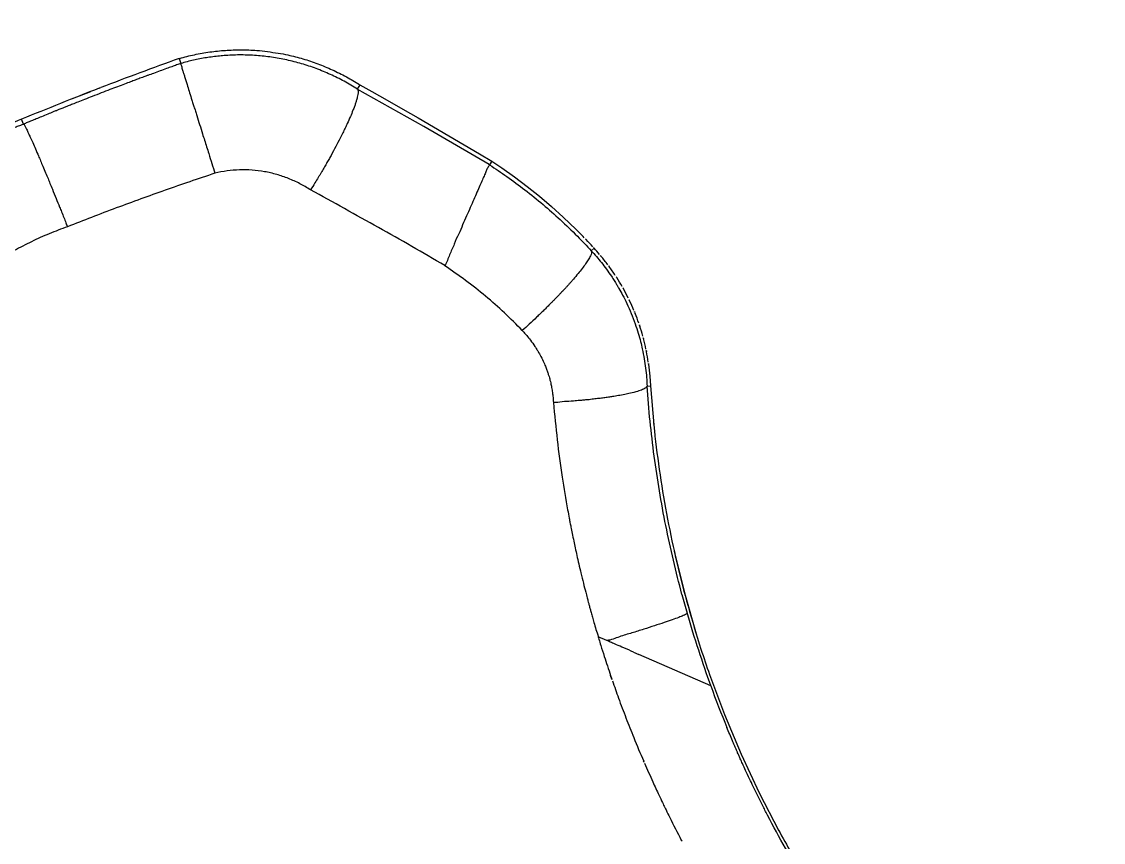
# Model space of a CAD drawing. Header units: millimetres. Extents: x 1145859089 to 1147511753, y -1047484727 to -1047247487.
# Drawn here: x 1146005677.1 to 1146005877.8, y -1047431329.5 to -1047431177.3 of the extents above; entities that cross this region are included whole.
import ezdxf
from ezdxf.xclip import XClip

# ---------------------------------------------------------------- set-up
doc = ezdxf.new("R2010")
doc.units = ezdxf.units.MM
doc.header["$LTSCALE"] = 100
doc.header["$MEASUREMENT"] = 0
doc.header["$XCLIPFRAME"] = 2
doc.layers.get('0').update_dxf_attribs({"linetype": 'CONTINUOUS'})
doc.layers.add('XREF', color=135, linetype='CONTINUOUS')
doc.layers.add('단지배치도$0$W240910', color=135, linetype='CONTINUOUS')

# ---------------------------------------------------------------- blocks, each defined once
blk = doc.blocks.new('단지배치도$0$zw$9902')
at = {"layer": '단지배치도$0$W240910', "linetype": 'ByBlock', "ltscale": 20}
for p, q in [((67565.47, -59814.81), (67565.76, -59815.72)), ((67545.67, -59822.25), (67549.05, -59820.92)), ((67550.64, -59820.31), (67550.78, -59820.25)), ((67550.78, -59820.25), (67550.92, -59820.2)), ((67598.99, -59819.69), (67598.52, -59820.47)), ((67598.53, -59820.48), (67598.52, -59820.47)), ((67610.87, -59827.41), (67598.52, -59820.47)), ((67598.99, -59819.69), (67601.22, -59820.93)), ((67601.22, -59820.93), (67604.09, -59822.55)), ((67604.09, -59822.55), (67606.96, -59824.18)), ((67606.96, -59824.18), (67609.82, -59825.82)), ((67536.6, -59826.97), (67536.24, -59826.08)), ((67609.82, -59825.82), (67612.67, -59827.47)), ((67622.97, -59834.46), (67610.87, -59827.41)), ((67612.67, -59827.47), (67615.52, -59829.13)), ((67615.52, -59829.13), (67618.37, -59830.8)), ((67618.37, -59830.8), (67621.2, -59832.48)), ((67621.2, -59832.48), (67623.49, -59833.84)), ((67622.96, -59834.48), (67622.97, -59834.46)), ((67622.99, -59834.49), (67622.97, -59834.48)), ((67623.02, -59834.5), (67622.99, -59834.49)), ((67623.03, -59834.51), (67623.02, -59834.5)), ((67623.05, -59834.52), (67623.03, -59834.51)), ((67623.06, -59834.52), (67623.05, -59834.52)), ((67623.49, -59833.84), (67623.06, -59834.52)), ((67623.06, -59834.52), (67623.06, -59834.52)), ((67623.49, -59833.84), (67625.33, -59835.08)), ((67625.33, -59835.08), (67627.72, -59836.77)), ((67627.72, -59836.77), (67630.06, -59838.53)), ((67630.06, -59838.53), (67632.34, -59840.36)), ((67632.34, -59840.36), (67634.57, -59842.25)), ((67634.57, -59842.25), (67636.74, -59844.21)), ((67636.74, -59844.21), (67639.15, -59846.52)), ((67642.47, -59849.98), (67641.94, -59850.46)), ((67614.75, -59853.27), (67614.76, -59853.23)), ((67652.83, -59873.74), (67652.93, -59875.53)), ((67652.29, -59875.56), (67652.93, -59875.53)), ((67652.29, -59875.56), (67652.29, -59875.57)), ((67652.93, -59875.53), (67653.54, -59882.77)), ((67657.34, -59906.22), (67659.22, -59913.92)), ((67659.22, -59913.92), (67661.4, -59921.54)), ((67643.21, -59922.03), (67643.21, -59922.06)), ((67644.81, -59922.76), (67643.21, -59922.06)), ((67649.79, -59924.94), (67650.77, -59925.37)), ((67664.11, -59931.2), (67650.77, -59925.37)), ((67663.89, -59929.07), (67666.67, -59936.5)), ((67664.11, -59931.2), (67664.12, -59931.21)), ((67666.67, -59936.5), (67669.74, -59943.82)), ((67669.74, -59943.82), (67673.1, -59951)), ((67673.1, -59951), (67676.74, -59958.05)), ((67674.65, -59955.17), (67674.4, -59954.7))]:
    blk.add_line(p, q, dxfattribs=at)
at = {"layer": '단지배치도$0$W240910'}
blk.add_arc((56404.25, -57219.78, 0), 12756.72, 322.50733, 9.110085, dxfattribs=at)
at = {"layer": '단지배치도$0$W240910', "linetype": 'ByBlock', "ltscale": 20}
for centre, radius, start, end in [((67769.86, -60388.55), 609.06, 109.60855, 111.06806), ((67576.06, -59851.12), 37.83, 106.1231, 106.2571), ((67769.87, -60388.55), 609.06, 111.09628, 112.55588), ((67568.95, -59917.25), 99.65, 43.99, 45.2172), ((67569.22, -59916.99), 99.28, 43.7043, 43.9894), ((67569.47, -59916.75), 98.93, 42.6498, 43.7048), ((67569.72, -59916.52), 98.59, 42.4493, 42.6493), ((67614.3, -59875.82), 38.22, 40.2335, 42.5265), ((67613.63, -59876.39), 39.1, 39.655, 40.2399), ((67612.66, -59877.18), 40.35, 36.6853, 39.6388), ((67612.48, -59877.31), 40.58, 36.1268, 36.688), ((67612.72, -59877.14), 40.28, 33.2641, 36.1296), ((67612.99, -59876.96), 39.96, 32.6109, 33.2611), ((67613.04, -59876.93), 39.9, 29.7848, 32.6106), ((67612.94, -59876.99), 40.02, 29.0916, 29.7865), ((67612.88, -59877.02), 40.08, 26.2932, 29.091), ((67612.86, -59877.03), 40.1, 25.5359, 26.2935), ((67612.9, -59877.01), 40.06, 22.7492, 25.5364), ((67612.98, -59876.98), 39.98, 22.2753, 22.7485), ((67612.94, -59877), 40.02, 21.8745, 22.2752), ((67612.87, -59877.02), 40.09, 19.114, 21.874), ((67612.86, -59877.03), 40.11, 18.3185, 19.1143), ((67612.89, -59877.02), 40.07, 15.4954, 18.3188), ((67612.95, -59877), 40.01, 14.8178, 15.4949), ((67613.06, -59876.97), 39.9, 11.9781, 14.8196), ((67613.01, -59876.98), 39.95, 11.3388, 11.9778), ((67612.68, -59877.05), 40.28, 8.4625, 11.3357), ((67612.38, -59877.09), 40.59, 7.9096, 8.4655), ((67612.78, -59877.04), 40.19, 4.7144, 7.9159), ((67854.87, -59861.65), 203.03, 195.0062, 196.0308), ((67852.53, -59862.32), 200.61, 196.0328, 200.0848), ((67856.43, -59861.11), 204.69, 200.0256, 202.3349), ((67684.8, -59931.03), 36.03, 203.0909, 203.7586)]:
    blk.add_arc(centre, radius, start, end, dxfattribs=at)
for points, knots in [([(67565.55, -59814.78), (67566.46, -59814.52), (67568.31, -59814.06), (67571.15, -59813.55), (67574.04, -59813.25), (67576.95, -59813.16), (67580.24, -59813.25), (67582.53, -59813.63), (67583.86, -59813.79)], [0, 0, 0, 0, 2.819755, 5.728449, 8.637903, 11.548144, 14.459024, 18.488384, 18.488384, 18.488384, 18.488384]), ([(67582.62, -59814.56), (67581.69, -59814.42), (67579.81, -59814.22), (67576.98, -59814.11), (67574.68, -59814.19), (67572.93, -59814.34), (67571.72, -59814.48), (67570.51, -59814.65), (67569.31, -59814.86), (67568.13, -59815.11), (67566.95, -59815.39), (67566.16, -59815.61), (67565.76, -59815.72)], [0, 0, 0, 0, 2.820202, 5.652012, 8.49461, 9.712081, 10.930023, 12.147749, 13.367822, 14.589538, 15.767534, 17.021847, 17.021847, 17.021847, 17.021847]), ([(67598.53, -59820.48), (67597.73, -59819.97), (67596.09, -59819), (67593.54, -59817.73), (67590.91, -59816.64), (67588.2, -59815.74), (67585.43, -59815.03), (67583.56, -59814.69), (67582.62, -59814.56)], [0, 0, 0, 0, 2.841708, 5.691442, 8.544539, 11.396169, 14.246509, 17.100018, 17.100018, 17.100018, 17.100018]), ([(67583.86, -59813.79), (67584.45, -59813.89), (67585.99, -59814.19), (67588.45, -59814.83), (67591.21, -59815.75), (67593.9, -59816.87), (67596.48, -59818.16), (67598.13, -59819.13), (67598.92, -59819.64)], [0, 0, 0, 0, 1.793111, 4.704543, 7.615341, 10.525352, 13.434601, 16.259769, 16.259769, 16.259769, 16.259769]), ([(67565.76, -59815.72), (67565.51, -59815.81), (67564.96, -59816.01), (67564.07, -59816.33), (67563.04, -59816.7), (67561.9, -59817.11), (67560.76, -59817.53), (67559.83, -59817.87), (67559.15, -59818.12), (67558.66, -59818.3), (67558.05, -59818.52), (67557.32, -59818.8), (67556.37, -59819.15), (67555.27, -59819.57), (67553.99, -59820.05), (67552.54, -59820.6), (67550.99, -59821.2), (67549.42, -59821.81), (67547.97, -59822.37), (67546.75, -59822.85), (67545.74, -59823.25), (67544.96, -59823.57), (67544.37, -59823.8), (67543.8, -59824.03), (67543.25, -59824.25), (67542.65, -59824.49), (67541.95, -59824.77), (67541.03, -59825.15), (67539.98, -59825.58), (67538.98, -59825.99), (67538.09, -59826.35), (67537.31, -59826.68), (67536.82, -59826.88), (67536.6, -59826.97)], [0, 0, 0, 0, 0.80711, 1.754338, 2.84172, 4.087611, 5.393996, 6.473409, 7.071229, 7.566506, 8.043536, 8.992257, 9.912858, 11.090715, 12.525852, 14.02463, 15.734029, 17.518769, 19.069157, 20.385203, 21.466948, 22.314447, 22.927752, 23.371117, 24.15612, 24.685855, 25.311787, 26.418611, 27.664944, 28.725321, 29.678608, 30.524851, 31.264089, 31.264089, 31.264089, 31.264089]), ([(67565.76, -59815.72), (67565.78, -59815.87), (67565.88, -59816.15), (67565.99, -59816.57), (67566.13, -59817.03), (67566.29, -59817.57), (67566.49, -59818.19), (67566.7, -59818.88), (67566.98, -59819.78), (67567.32, -59820.88), (67567.67, -59821.98), (67567.97, -59822.94), (67568.22, -59823.74), (67568.48, -59824.56), (67568.82, -59825.67), (67569.27, -59827.07), (67569.75, -59828.6), (67570.18, -59829.98), (67570.57, -59831.21), (67571.02, -59832.65), (67571.53, -59834.27), (67571.91, -59835.48), (67572.1, -59836.08)], [0, 0, 0, 0, 0.449201, 0.870347, 1.312687, 1.899182, 2.550008, 3.276556, 4.068677, 5.35636, 6.730825, 7.54418, 8.381339, 9.237518, 10.107956, 11.873008, 13.640881, 14.924686, 16.222354, 17.522148, 19.450202, 21.319987, 21.319987, 21.319987, 21.319987]), ([(67598.53, -59820.48), (67598.68, -59820.65), (67598.67, -59821.15), (67598.57, -59821.81), (67598.4, -59822.46), (67598.2, -59823.11), (67597.98, -59823.74), (67597.66, -59824.57), (67597.22, -59825.62), (67596.73, -59826.72), (67596.26, -59827.73), (67595.81, -59828.64), (67595.24, -59829.79), (67594.52, -59831.17), (67593.81, -59832.48), (67593.23, -59833.53), (67592.78, -59834.32), (67592.31, -59835.14), (67591.89, -59835.85), (67591.54, -59836.44), (67591.16, -59837.07), (67590.6, -59837.99), (67590.12, -59838.76), (67589.85, -59839.19)], [0, 0, 0, 0, 0.69204, 1.293281, 2.081195, 2.671542, 3.340075, 4.085625, 5.342847, 6.754984, 7.695639, 8.708164, 9.789286, 11.528422, 13.386865, 14.242456, 15.149533, 16.103876, 17.100029, 17.607413, 18.147031, 19.321034, 20.845298, 20.845298, 20.845298, 20.845298]), ([(67536.6, -59826.97), (67536.4, -59827.05), (67535.95, -59827.23), (67535.18, -59827.53), (67534.39, -59827.86), (67533.67, -59828.16), (67533.02, -59828.44), (67532.36, -59828.73), (67531.37, -59829.18), (67530.02, -59829.81), (67528.37, -59830.62), (67526.78, -59831.44), (67524.97, -59832.42), (67522.79, -59833.67), (67520.23, -59835.26), (67517.63, -59837), (67515.1, -59838.82), (67513.46, -59840.1), (67512.65, -59840.75)], [0, 0, 0, 0, 0.617661, 1.4687, 2.464813, 3.195171, 3.821585, 4.585677, 5.349337, 7.081726, 9.06618, 10.854362, 12.448485, 15.256615, 18.373099, 21.499443, 24.623924, 27.737325, 27.737325, 27.737325, 27.737325]), ([(67536.24, -59826.08), (67534.49, -59826.74), (67531.05, -59828.19), (67526.02, -59830.68), (67521.16, -59833.47), (67516.9, -59836.27), (67514.31, -59838.19), (67513.25, -59839.02)], [0, 0, 0, 0, 5.604747, 11.209491, 16.814234, 22.41898, 26.475197, 26.475197, 26.475197, 26.475197]), ([(67536.6, -59826.97), (67536.76, -59827.06), (67536.89, -59827.46), (67537.19, -59827.98), (67537.5, -59828.65), (67537.88, -59829.47), (67538.32, -59830.46), (67538.82, -59831.61), (67539.3, -59832.73), (67539.76, -59833.79), (67540.2, -59834.83), (67540.66, -59835.94), (67541.11, -59837.01), (67541.53, -59838.03), (67542.03, -59839.26), (67542.62, -59840.72), (67543.19, -59842.12), (67543.67, -59843.31), (67544.06, -59844.28), (67544.42, -59845.2), (67544.64, -59845.76), (67544.74, -59846)], [0, 0, 0, 0, 0.545333, 1.111264, 1.856496, 2.751032, 3.830629, 5.089486, 6.515796, 7.489334, 8.559229, 9.904418, 11.101251, 12.041752, 13.209308, 15.065064, 16.801774, 17.73696, 18.900637, 19.937199, 20.706411, 20.706411, 20.706411, 20.706411]), ([(67622.97, -59834.48), (67623.07, -59834.66), (67622.63, -59835.06), (67622.47, -59835.69), (67622.1, -59836.44), (67621.72, -59837.35), (67621.24, -59838.42), (67620.71, -59839.65), (67620.12, -59841), (67619.47, -59842.47), (67618.79, -59844.04), (67618.04, -59845.65), (67617.65, -59846.81), (67617.34, -59847.33)], [0, 0, 0, 0, 0.629204, 1.261724, 2.07872, 3.077214, 4.249248, 5.58909, 7.074568, 8.680518, 10.40106, 12.208852, 14.032259, 14.032259, 14.032259, 14.032259]), ([(67623.06, -59834.52), (67624.15, -59835.23), (67626.37, -59836.74), (67629.69, -59839.19), (67631.89, -59840.96), (67632.99, -59841.89)], [0, 0, 0, 0, 3.913393, 8.038625, 12.375794, 12.375794, 12.375794, 12.375794]), ([(67572.1, -59836.08), (67570.55, -59836.63), (67567.45, -59837.62), (67562.87, -59839.24), (67558.32, -59840.86), (67553.77, -59842.54), (67549.23, -59844.24), (67546.22, -59845.44), (67544.74, -59846)], [0, 0, 0, 0, 4.921841, 9.776253, 14.561525, 19.395995, 24.336611, 29.104186, 29.104186, 29.104186, 29.104186]), ([(67589.85, -59839.19), (67589.22, -59838.75), (67587.88, -59837.99), (67585.77, -59837.03), (67583.58, -59836.28), (67581.31, -59835.76), (67579, -59835.47), (67576.68, -59835.42), (67574.36, -59835.61), (67572.85, -59835.91), (67572.1, -59836.08)], [0, 0, 0, 0, 2.306838, 4.611291, 6.936627, 9.255405, 11.580621, 13.895868, 16.219767, 18.529919, 18.529919, 18.529919, 18.529919]), ([(67614.76, -59853.23), (67610.69, -59850.81), (67602.41, -59846.09), (67594.06, -59841.49), (67589.85, -59839.19)], [0, 0, 0, 0, 14.1958, 28.595231, 28.595231, 28.595231, 28.595231]), ([(67632.99, -59841.89), (67634.06, -59842.8), (67636.23, -59844.71), (67639.21, -59847.58), (67641.1, -59849.55), (67641.94, -59850.46)], [0, 0, 0, 0, 4.22334, 8.664264, 12.398343, 12.398343, 12.398343, 12.398343]), ([(67544.74, -59846), (67543.61, -59846.43), (67541.35, -59847.27), (67538.06, -59848.76), (67534.85, -59850.41), (67531.73, -59852.23), (67528.61, -59854.27), (67525.53, -59856.54), (67522.66, -59858.95), (67520.06, -59861.33), (67517.82, -59863.77), (67516.16, -59865.29), (67515.59, -59866.24)], [0, 0, 0, 0, 3.632436, 7.214714, 10.835867, 14.452148, 18.050733, 22.006283, 25.937991, 29.263585, 32.581286, 35.905004, 35.905004, 35.905004, 35.905004]), ([(67617.34, -59847.33), (67616.99, -59847.93), (67616.55, -59849.28), (67615.58, -59851.19), (67615.16, -59852.61), (67614.76, -59853.23)], [0, 0, 0, 0, 2.066728, 4.230388, 6.431366, 6.431366, 6.431366, 6.431366]), ([(67641.94, -59850.46), (67642.07, -59850.75), (67641.79, -59851.41), (67641.38, -59852.16), (67640.85, -59852.95), (67640.23, -59853.79), (67639.47, -59854.74), (67638.78, -59855.56), (67638.2, -59856.22), (67637.79, -59856.68), (67637.39, -59857.12), (67637.01, -59857.54), (67636.65, -59857.92), (67636.3, -59858.3), (67635.95, -59858.66), (67635.62, -59859), (67635.29, -59859.35), (67634.94, -59859.7), (67634.53, -59860.12), (67634.03, -59860.62), (67633.46, -59861.19), (67632.91, -59861.73), (67632.36, -59862.26), (67631.56, -59863.03), (67630.46, -59864.06), (67629.57, -59864.87), (67629.13, -59865.27)], [0, 0, 0, 0, 0.930778, 1.822635, 2.698098, 3.748874, 4.966424, 6.336361, 6.979675, 7.601023, 8.194445, 8.754886, 9.278129, 9.760713, 10.311777, 10.788105, 11.186525, 11.766369, 12.258329, 12.951947, 13.874187, 14.693756, 15.269929, 16.166147, 18.008381, 19.783573, 19.783573, 19.783573, 19.783573]), ([(67641.94, -59850.46), (67642.59, -59851.17), (67643.9, -59852.7), (67645.26, -59854.57), (67646.09, -59855.84), (67646.44, -59856.4), (67646.74, -59856.89), (67647.19, -59857.66), (67647.81, -59858.78), (67648.58, -59860.32), (67649.09, -59861.46), (67649.34, -59862.08)], [0, 0, 0, 0, 2.881319, 6.031147, 6.947928, 7.421278, 8.001605, 8.688921, 10.100092, 11.819439, 13.847041, 13.847041, 13.847041, 13.847041]), ([(67629.13, -59865.27), (67628.07, -59864.13), (67625.84, -59861.96), (67622.34, -59858.85), (67618.64, -59855.93), (67616.06, -59854.14), (67614.75, -59853.27)], [0, 0, 0, 0, 4.654605, 9.339655, 14.057769, 18.772347, 18.772347, 18.772347, 18.772347]), ([(67649.34, -59862.08), (67649.6, -59862.72), (67650.07, -59863.93), (67650.64, -59865.68), (67651.08, -59867.24), (67651.45, -59868.83), (67651.77, -59870.48), (67652.03, -59872.23), (67652.2, -59873.92), (67652.27, -59875.03), (67652.29, -59875.57)], [0, 0, 0, 0, 2.059288, 3.899753, 5.5213, 6.923845, 8.779453, 10.55639, 12.254625, 13.874128, 13.874128, 13.874128, 13.874128]), ([(67629.13, -59865.27), (67629.23, -59865.38), (67629.52, -59865.67), (67630.03, -59866.26), (67630.72, -59867.12), (67631.34, -59867.99), (67631.83, -59868.75), (67632.47, -59869.82), (67633.06, -59870.98), (67633.56, -59872.21), (67633.81, -59872.91), (67634.01, -59873.51), (67634.16, -59874.01), (67634.29, -59874.5), (67634.4, -59874.94), (67634.5, -59875.4), (67634.59, -59875.84), (67634.67, -59876.3), (67634.76, -59876.91), (67634.85, -59877.67), (67634.89, -59878.28), (67634.91, -59878.59)], [0, 0, 0, 0, 0.447889, 1.227569, 2.33458, 3.761479, 4.417731, 5.072633, 7.479468, 8.321554, 9.059096, 9.691757, 10.219254, 10.641465, 11.188179, 11.598801, 12.056191, 12.53337, 12.98429, 13.920151, 14.827012, 14.827012, 14.827012, 14.827012]), ([(67652.29, -59875.57), (67652.26, -59875.69), (67651.98, -59875.96), (67651.37, -59876.26), (67650.4, -59876.59), (67649.29, -59876.88), (67648.11, -59877.13), (67646.99, -59877.34), (67645.98, -59877.5), (67645.08, -59877.64), (67644.24, -59877.75), (67643.33, -59877.88), (67642.33, -59877.97), (67641.63, -59878.11), (67641.27, -59878.1)], [0, 0, 0, 0, 0.386577, 1.061927, 2.075916, 3.430424, 4.511722, 5.705098, 6.82224, 7.590985, 8.436215, 9.358547, 10.356819, 11.46101, 11.46101, 11.46101, 11.46101]), ([(67658.76, -59914.22), (67658.19, -59912.11), (67657.13, -59907.87), (67655.74, -59901.47), (67654.56, -59895.03), (67653.58, -59888.56), (67652.82, -59882.07), (67652.44, -59877.73), (67652.29, -59875.56)], [0, 0, 0, 0, 6.553541, 13.107395, 19.657698, 26.199822, 32.731156, 39.253913, 39.253913, 39.253913, 39.253913]), ([(67641.27, -59878.1), (67641, -59878.1), (67640.51, -59878.19), (67639.82, -59878.24), (67639.21, -59878.3), (67638.68, -59878.34), (67637.79, -59878.41), (67636.55, -59878.44), (67635.44, -59878.67), (67634.91, -59878.59)], [0, 0, 0, 0, 0.785509, 1.485574, 2.097317, 2.619131, 3.08624, 4.748278, 6.376057, 6.376057, 6.376057, 6.376057]), ([(67634.91, -59878.59), (67635.14, -59880.9), (67635.56, -59885.53), (67636.47, -59892.18), (67637.27, -59897.03), (67637.79, -59899.83), (67637.99, -59900.9), (67638.18, -59901.83), (67638.41, -59902.99), (67638.58, -59903.87), (67638.69, -59904.35)], [0, 0, 0, 0, 6.970844, 13.960153, 20.130537, 21.704696, 22.517268, 23.38058, 24.5609, 26.059001, 26.059001, 26.059001, 26.059001]), ([(67653.51, -59882.54), (67653.56, -59882.96), (67653.88, -59886.14), (67654.64, -59892.05), (67656.03, -59900.24), (67657.77, -59908.36), (67659.83, -59916.41), (67661.93, -59923.3), (67663.32, -59927.51), (67663.89, -59929.07)], [0, 0, 0, 0, 1.268591, 9.572434, 17.876043, 26.179379, 34.482432, 42.785216, 47.783932, 47.783932, 47.783932, 47.783932]), ([(67638.69, -59904.35), (67638.78, -59904.76), (67638.96, -59905.64), (67639.27, -59907.04), (67639.62, -59908.59), (67640.03, -59910.3), (67640.46, -59912.06), (67640.85, -59913.59), (67641.15, -59914.76), (67641.36, -59915.56), (67641.52, -59916.14), (67641.66, -59916.67), (67641.79, -59917.13), (67641.96, -59917.75), (67642.15, -59918.48), (67642.37, -59919.08), (67642.43, -59919.41)], [0, 0, 0, 0, 1.265254, 2.693625, 4.284414, 6.036974, 7.976404, 9.718938, 10.766561, 11.591929, 12.194976, 12.575584, 13.246166, 13.62651, 14.499451, 15.521988, 15.521988, 15.521988, 15.521988]), ([(67659.73, -59917.72), (67659.53, -59917.92), (67658.98, -59918.15), (67658.06, -59918.53), (67656.87, -59918.96), (67655.38, -59919.48), (67653.61, -59920.06), (67651.62, -59920.7), (67650.22, -59921.13), (67649.49, -59921.36)], [0, 0, 0, 0, 0.826395, 1.745737, 3.011497, 4.60525, 6.488135, 8.602852, 10.877877, 10.877877, 10.877877, 10.877877]), ([(67642.43, -59919.41), (67642.52, -59919.86), (67642.8, -59920.73), (67643.14, -59921.58), (67643.21, -59922.03)], [0, 0, 0, 0, 1.361949, 2.732032, 2.732032, 2.732032, 2.732032]), ([(67649.49, -59921.36), (67648.71, -59921.6), (67647.14, -59921.98), (67645.62, -59922.72), (67644.81, -59922.76)], [0, 0, 0, 0, 2.444196, 4.888729, 4.888729, 4.888729, 4.888729]), ([(67643.21, -59922.06), (67643.26, -59922.21), (67643.42, -59922.75), (67643.79, -59923.96), (67644.51, -59926.23), (67645.13, -59928.09), (67645.53, -59929.28)], [0, 0, 0, 0, 0.462729, 1.684278, 3.813673, 7.586353, 7.586353, 7.586353, 7.586353]), ([(67649.8, -59924.94), (67649.22, -59924.62), (67648.11, -59924.23), (67646.75, -59923.6), (67645.69, -59923.15), (67645.1, -59922.89), (67644.81, -59922.76)], [0, 0, 0, 0, 1.999883, 3.490576, 4.503334, 5.445999, 5.445999, 5.445999, 5.445999]), ([(67645.53, -59929.28), (67645.6, -59929.5), (67645.7, -59929.82), (67645.82, -59930.14), (67645.87, -59930.25)], [0, 0, 0, 0, 0.674098, 1.017934, 1.017934, 1.017934, 1.017934]), ([(67645.85, -59930.25), (67646.24, -59931.31), (67647.04, -59933.62), (67647.9, -59935.91), (67648.38, -59937.13)], [0, 0, 0, 0, 3.379338, 7.331471, 7.331471, 7.331471, 7.331471]), ([(67648.38, -59937.13), (67648.85, -59938.34), (67649.9, -59941.04), (67651.03, -59943.7), (67651.66, -59945.16)], [0, 0, 0, 0, 3.899777, 8.674294, 8.674294, 8.674294, 8.674294]), ([(67674.4, -59954.7), (67674.25, -59954.39), (67673.93, -59953.77), (67673.45, -59952.82), (67672.96, -59951.85), (67672.47, -59950.85), (67671.91, -59949.71), (67671.28, -59948.38), (67670.62, -59946.97), (67670.05, -59945.72), (67669.62, -59944.78), (67669.32, -59944.11), (67669.09, -59943.57), (67668.87, -59943.07), (67668.63, -59942.53), (67668.39, -59941.97), (67667.87, -59940.76), (67667.44, -59939.73), (67667.09, -59938.89)], [0, 0, 0, 0, 1.037321, 2.099868, 3.187633, 4.3006, 5.438746, 6.993786, 8.715072, 10.120908, 11.0973, 11.829743, 12.31834, 12.85877, 13.470586, 14.082351, 14.694073, 17.418788, 17.418788, 17.418788, 17.418788]), ([(67651.82, -59945.55), (67652.33, -59946.7), (67653.19, -59948.67), (67654.1, -59950.61), (67654.48, -59951.42)], [0, 0, 0, 0, 3.778817, 6.443024, 6.443024, 6.443024, 6.443024]), ([(67654.48, -59951.42), (67654.7, -59951.9), (67655, -59952.52), (67655.44, -59953.45), (67655.89, -59954.36), (67656.96, -59956.53), (67657.9, -59958.39), (67658.64, -59959.78)], [0, 0, 0, 0, 1.577622, 2.073716, 3.079791, 4.638275, 9.333782, 9.333782, 9.333782, 9.333782]), ([(67697.84, -59990.33), (67696.35, -59988.52), (67693.43, -59984.83), (67689.24, -59979.15), (67685.25, -59973.32), (67681.48, -59967.38), (67677.94, -59961.34), (67675.72, -59957.24), (67674.65, -59955.17)], [0, 0, 0, 0, 7.03896, 14.10801, 21.174538, 28.209375, 35.209065, 42.188337, 42.188337, 42.188337, 42.188337]), ([(67676.68, -59957.94), (67677.45, -59959.35), (67679.56, -59963.15), (67683.2, -59969.22), (67687.71, -59976.08), (67692.5, -59982.75), (67697.55, -59989.22), (67702.87, -59995.48), (67708.44, -60001.51), (67714.25, -60007.32), (67718.52, -60011.25), (67720.83, -60013.27), (67721.08, -60013.49)], [0, 0, 0, 0, 4.813028, 13.021974, 21.231053, 29.440321, 37.649824, 45.859591, 54.069635, 62.279945, 70.490483, 71.478028, 71.478028, 71.478028, 71.478028])]:
    blk.add_open_spline(points, degree=3, knots=knots, dxfattribs=at)
blk.add_open_spline([(67658.64, -59959.78), (67658.71, -59959.91), (67658.98, -59960.11), (67658.85, -59960.18)], degree=3, dxfattribs=at)
blk = doc.blocks.new('단지배치도')
blk.add_blockref('단지배치도$0$zw$9902', (141034.19, 142437.16))

msp = doc.modelspace()

# ---------------------------------------------------------------- block references
at = {"layer": 'XREF'}
ref = msp.add_blockref('단지배치도', (1145797106.633357, -1047513806.462535), dxfattribs=at)
XClip(ref).set_block_clipping_path([(72982.4064819524, 34919.7593965298), (360382.4067475507, 255319.7593436697)])

doc.saveas('drawing.dxf')
